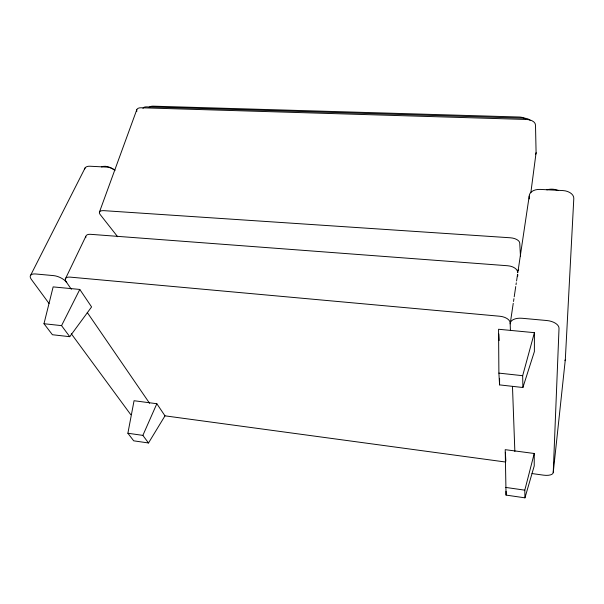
<?xml version="1.0" encoding="UTF-8"?>
<svg xmlns="http://www.w3.org/2000/svg" width="604" height="604" viewBox="0 0 604 604"><rect width="100%" height="100%" fill="white"/><g stroke="black" fill="none" stroke-linecap="round" stroke-linejoin="round"><path stroke-width="0.91" d="M499.576 384.891L498.889 373.113L498.564 329.263L534.412 332.668L534.381 351.581L522.89 387.511L499.576 384.891L499.584 378.451M534.246 453.491L534.23 465.918L524.944 497.839L506.061 495.091L505.216 449.663L534.246 453.491L524.801 490.161L524.944 497.839M532.018 473.566L543.623 475.167A9.604 3.949 9.1 0 0 553.234 472.524L559.017 328.395A12.367 6.629 7 0 0 546.809 320.528L522.135 318.278A12.201 6.568 7.9 0 0 510.184 323.85M553.234 472.524L565.321 359.531L573.8 198.505A11.242 7.271 3.7 0 0 562.815 190.562L540.308 189.407A11.098 7.218 5 0 0 529.21 196.111L517.824 272.563M530.841 192.699L536.088 152.661L535.499 125.028A8.547 5.217 4.1 0 0 526.764 119.479L141.057 107.769A7.641 4.024 22.2 0 0 136.836 111.385M510.463 321.985L513.241 303.336M513.521 301.471L513.936 298.67M514.215 296.806L515.74 286.553M516.02 284.688L516.292 282.823M516.571 280.958L517.545 274.427M127.882 433.242L134.058 400.724L156.829 403.729L164.99 415.839L148.501 442.981L133.695 440.822L127.882 433.242L142.876 435.386L148.501 442.981M43.979 323.729L53.144 286.9L79.803 289.437L91.589 306.93L69.747 336.685L52.42 334.737L43.979 323.729L61.563 325.632L69.747 336.685M522.89 387.511L522.671 375.696L534.412 332.668M99.411 212.155L136.791 109.717M142.876 435.386L156.829 403.729M65.285 279.086L85.76 236.481M61.563 325.632L79.803 289.437M30.676 275.197L85.149 167.844M498.889 373.113L522.671 375.696M164.673 415.794L505.593 462.03M505.608 487.405L524.801 490.161M117.637 236.73L100.09 214.428A8.086 3.443 19.9 0 1 103.729 210.645L510.327 237.78A9.113 4.545 6.6 0 1 519.742 243.027L520.459 256.036M49.045 303.472L31.249 279.259A10.578 4.696 24.3 0 1 35.621 273.974L53.492 275.605A10.6 4.779 23.9 0 1 66.727 282.559M71.295 333.748L130.804 414.721M71.34 289.278L66.025 281.547A8.864 4.054 23.6 0 1 70.072 277.115L499.848 316.247A10.064 5.444 8.8 0 1 510.146 322.747L510.425 330.411M87.27 312.487L149.573 403.268M498.821 333.967L499.183 340.55M505.359 452.321L505.85 461.184M512.486 386.651L514.857 451.498M517.711 274.178L517.749 276.058M529.21 196.111L529.225 198.927M506.039 491.316L506.061 495.091M84.59 169.12A9.739 5.315 26.8 0 1 89.951 166.228L106.712 167.097A9.755 5.398 26.3 0 1 115.115 170.252M101.585 166.946A9.588 5.308 26.4 0 1 114.141 169.89M565.321 359.531A8.901 4.522 7.1 0 1 564.959 360.671M546.869 189.875A10.985 7.135 4.3 0 1 552.411 189.188L552.426 189.188A10.985 7.135 4.3 0 1 557.945 190.441M518.708 269.95A8.713 4.145 6.8 0 1 517.432 270.365M536.088 152.661A8.199 4.787 4.5 0 1 535.506 154.473M530.086 120.249A6.787 4.16 4.2 0 0 524.347 118.203L146.41 106.87A6.085 3.224 22.1 0 0 142.982 108.418M525.42 118.762A8.509 5.217 4.5 0 0 519.304 117.025L153.152 106.161A7.648 4.077 21.9 0 0 149.211 107.414M85.813 237.689A8.584 4.281 24.5 0 1 90.517 234.314L507.775 265.76A9.709 5.685 7.9 0 1 517.666 272.298"/></g></svg>
